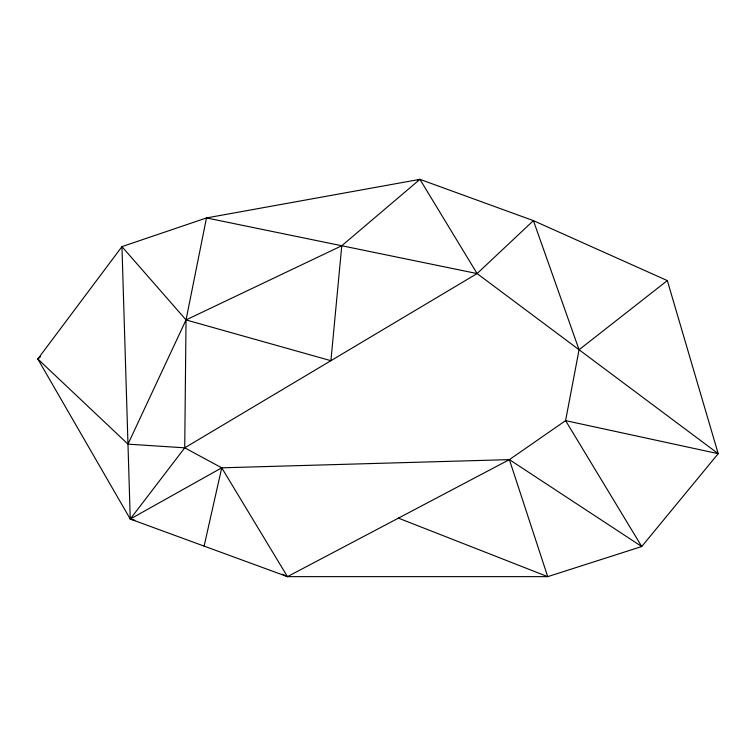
<?xml version="1.0" encoding="UTF-8"?>
<svg xmlns="http://www.w3.org/2000/svg" width="756" height="756" viewBox="0 0 756 756"><rect width="100%" height="100%" fill="white"/><g stroke="black" fill="none" stroke-linecap="round" stroke-linejoin="round"><path stroke-width="1.13" d="M134.823 520.232L130.259 519.06L184.729 447.826L186.033 319.93L206.482 217.936L419.93 179.352L533.405 220.639L667.331 280.599L718.2 453.676L641.731 546.531L547.713 576.648L287.46 576.648L130.259 519.06L37.8 358.987L121.952 246.636L206.482 217.936L477.093 273.568L718.2 453.676L565.592 420.638L509.383 459.62L287.46 576.648L282.168 574.106M477.093 273.568L419.93 179.352L341.788 245.747L330.911 360.697L186.033 319.93L121.952 246.636L130.259 519.06L221.735 467.813L509.383 459.62L641.731 546.531L565.592 420.638L579.068 349.745L533.405 220.639L477.093 273.568L184.729 447.826L127.972 444.141L37.8 358.987L40.503 356.719M204.101 546.115L221.735 467.813L184.729 447.826M127.972 444.141L186.033 319.93L341.788 245.747M579.068 349.745L667.331 280.599M417.728 180.136L419.93 179.352M398.421 518.134L547.713 576.648L509.383 459.62M221.735 467.813L287.46 576.648"/></g></svg>
